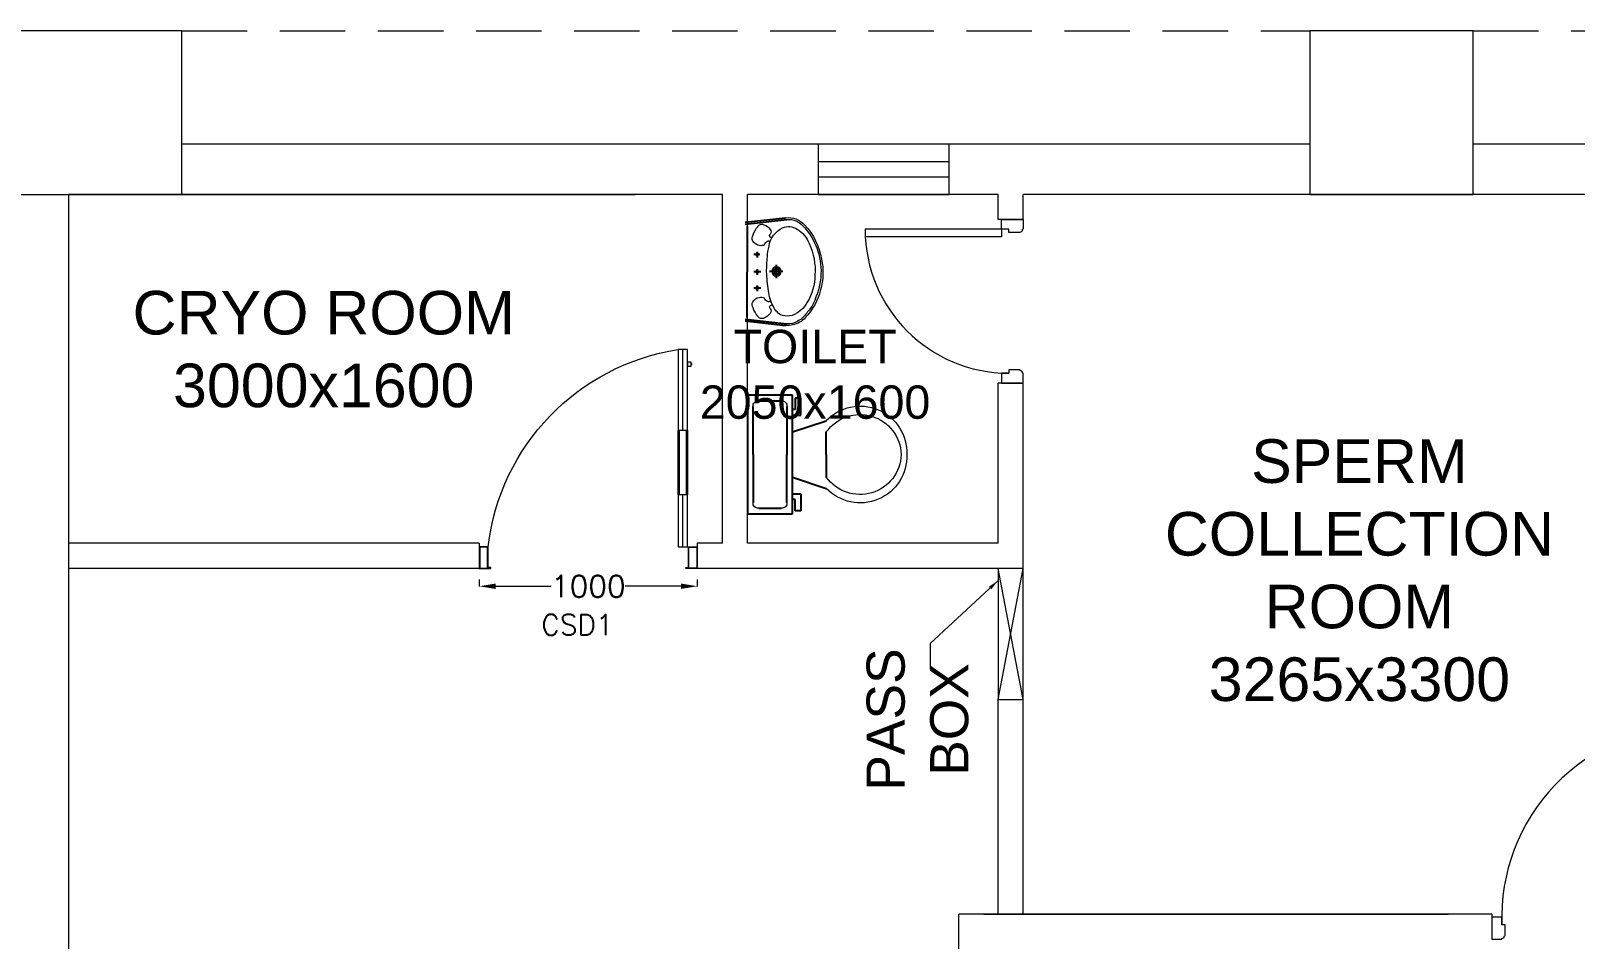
# Model space of a CAD drawing. Extents: x 3505867 to 4040009, y -660366 to -590408.
# Drawn here: x 3660934 to 3668019, y -599938 to -595773 of the extents above; entities that cross this region are included whole.
import ezdxf

# ---------------------------------------------------------------- set-up
doc = ezdxf.new("R2010")
doc.units = 0
doc.header["$LTSCALE"] = 6
doc.header["$MEASUREMENT"] = 0
doc.linetypes.add('HIDDEN', pattern=[0.375, 0.25, -0.125])
doc.layers.get('0').update_dxf_attribs({"linetype": 'CONTINUOUS', "lineweight": 0})
doc.layers.get('Defpoints').update_dxf_attribs({"linetype": 'CONTINUOUS', "lineweight": 0})
for name, color, linetype, lineweight in [('1200 Door', 144, 'CONTINUOUS', 0), ('Chajja', 7, 'CONTINUOUS', 0), ('COL', 5, 'CONTINUOUS', 0), ('DIM', 7, 'CONTINUOUS', 0), ('DOOR', 44, 'CONTINUOUS', 0), ('Single Leaf Door', 4, 'CONTINUOUS', 0), ('WALL', 10, 'CONTINUOUS', 0), ('WIN', 151, 'CONTINUOUS', 0), ('Window', 161, 'CONTINUOUS', 0)]:
    doc.layers.add(name, color=color, linetype=linetype, lineweight=lineweight)
doc.styles.add('ARIAL', font='arial.ttf')
doc.styles.add('ROMANS', font='romans.shx')
doc.dimstyles.new('AEPL1', dxfattribs={"dimtxt": 100, "dimasz": 75, "dimexe": 1.25, "dimexo": 50, "dimtad": 0, "dimdec": 0, "dimtxsty": 'ROMANS', "dimcen": 2.5, "dimclrd": 7, "dimclre": 7, "dimadec": 0, "dimazin": 0, "dimtfac": 1, "dimtdec": 0, "dimtmove": 0, "dimatfit": 3, "dimfxl": 1, "dimlwd": 0, "dimlwe": 0, "dimarcsym": 0})
doc.dimstyles.new('TEXT', dxfattribs={"dimscale": 0, "dimtxt": 500, "dimasz": 100, "dimexe": 75, "dimexo": 100, "dimgap": 50, "dimtad": 0, "dimdec": 0, "dimzin": 0, "dimdsep": 46, "dimtxsty": 'ARIAL', "dimblk": 'OBLIQUE', "dimcen": 0.09, "dimdle": 100, "dimclrd": 256, "dimclre": 256, "dimclrt": 6, "dimadec": 0, "dimazin": 0, "dimtfac": 1, "dimtdec": 0, "dimtofl": 0, "dimtmove": 2, "dimatfit": 3, "dimfxl": 1, "dimfrac": 2, "dimtolj": 1, "dimtzin": 0, "dimarcsym": 0})

# ---------------------------------------------------------------- blocks, each defined once
blk = doc.blocks.new('A$C19B8274B')
at = {"layer": 'DOOR'}
for p, q in [((-45, 925), (-80, 925)), ((-80, 50), (-80, 925)), ((-45, 50), (-45, 925)), ((-45, 50), (-80, 50)), ((-955, -50), (-955, -47.5)), ((-940, -35), (-942.5, -35)), ((-60, -35), (-57.5, -35)), ((-45, -50), (-45, -47.5))]:
    blk.add_line(p, q, dxfattribs=at)
for points in [[(-940, 15), (-955, 15), (-955, 50), (-1000, 50), (-1000, -50), (-955, -50)], [(-940, -35), (-940, 15)], [(-60, 15), (-45, 15), (-45, 50), (0, 50), (0, -50), (-45, -50)], [(-60, -35), (-60, 15)]]:
    blk.add_lwpolyline(points, dxfattribs=at)
at = {"layer": 'DOOR', "color": 145}
blk.add_arc((-80, 50), 875, 90, 182.29244, dxfattribs=at)
at = {"layer": 'DOOR'}
for centre, start, end in [((-955, -35), 270, 0), ((-45, -35), 180, 270)]:
    blk.add_arc(centre, 12.5, start, end, dxfattribs=at)
blk = doc.blocks.new('750')
at = {"layer": 'DOOR'}
for p, q in [((-50, 705), (-47.5, 705)), ((-35, 690), (-35, 692.5)), ((50, 45), (50, 80)), ((50, 80), (675, 80)), ((675, 45), (675, 80)), ((-50, 45), (-47.5, 45)), ((-35, 60), (-35, 57.5)), ((50, 45), (675, 45))]:
    blk.add_line(p, q, dxfattribs=at)
for points in [[(15, 690), (15, 705), (50, 705), (50, 750), (-50, 750), (-50, 705)], [(-35, 690), (15, 690)], [(15, 60), (15, 45), (50, 45), (50, 0), (-50, 0), (-50, 45)], [(-35, 60), (15, 60)]]:
    blk.add_lwpolyline(points, dxfattribs=at)
for centre, start, end in [((-35, 705), 180, 270), ((-35, 45), 90, 180)]:
    blk.add_arc(centre, 12.5, start, end, dxfattribs=at)
at = {"layer": 'DOOR', "color": 145}
blk.add_arc((15, 45), 660, 0, 90, dxfattribs=at)
blk = doc.blocks.new('_Oblique')
at = {"color": 0, "linetype": 'ByBlock', "lineweight": -2}
blk.add_line((-0.5, -0.5), (0.5, 0.5), dxfattribs=at)
blk = doc.blocks.new('*D609')
at = {"layer": 'Defpoints', "color": 0, "linetype": 'ByBlock', "transparency": 16777216}
for p in [(-26825, 15699.2), (-25825, 15699.2), (-25825, 15618.3)]:
    blk.add_point(p, dxfattribs=at)
at = {"layer": 'DIM', "color": 7, "linetype": 'ByBlock', "lineweight": 0, "transparency": 16777216}
for p, q in [((-26825, 15649.2), (-26825, 15617.1)), ((-26750, 15618.3), (-26494.7, 15618.3)), ((-25900, 15618.3), (-26155.3, 15618.3)), ((-25825, 15649.2), (-25825, 15617.1))]:
    blk.add_line(p, q, dxfattribs=at)
at = {"layer": 'DIM', "color": 7, "linetype": 'ByBlock', "transparency": 16777216}
for points in [[(-26750, 15630.8), (-26750, 15605.8), (-26825, 15618.3)], [(-25900, 15630.8), (-25900, 15605.8), (-25825, 15618.3)]]:
    blk.add_solid(points, dxfattribs=at)
at = {"layer": 'DIM', "color": 0, "linetype": 'ByBlock', "transparency": 16777216, "insert": (-26325, 15618.3), "char_height": 100, "attachment_point": 5, "style": 'ROMANS'}
blk.add_mtext('1000', dxfattribs=at)
blk = doc.blocks.new('1000x2100x100 SD')
at = {"layer": 'Single Leaf Door'}
for points in [[(44.2, 338.9), (49.1, 338.9), (49.1, 635.4), (44.2, 635.4)], [(87.8, 635.4), (82.8, 635.4), (82.8, 338.9), (87.8, 338.9)]]:
    blk.add_hatch(color=6, dxfattribs=at).paths.add_polyline_path(points)
at = {"layer": 'Single Leaf Door', "color": 8}
for p, q in [((44.2, 100), (44.2, 1004.2)), ((44.2, 1004.2), (87.8, 1004.2)), ((66, 635.4), (66, 1004.2)), ((87.8, 1004.2), (87.8, 100)), ((29.8, 946.7), (29.8, 928.8)), ((44.2, 948.7), (31.7, 948.7)), ((31.7, 926.8), (44.2, 926.8)), ((44.2, 948.7), (44.2, 926.8)), ((66, 100), (66, 338.9)), ((0, 100), (0, 0)), ((40.2, 100), (0, 100)), ((2, 98), (2, 2)), ((38.2, 98), (2, 98)), ((38.2, 3), (38.2, 98)), ((40.2, 5), (40.2, 100)), ((87.8, 100), (44.2, 100)), ((959.8, 5), (959.8, 100)), ((959.8, 100), (1000, 100)), ((961.8, 3), (961.8, 98)), ((961.8, 98), (998, 98)), ((998, 98), (998, 2)), ((1000, 100), (1000, 0)), ((0, 0), (40.2, 0)), ((2, 2), (40.2, 2)), ((50.1, 3), (38.2, 3)), ((52.1, 5), (40.2, 5)), ((40.2, 2), (50.1, 2)), ((40.2, 0), (52.1, 0)), ((50.1, 2), (50.1, 3)), ((52.1, 0), (52.1, 5)), ((947.9, 5), (959.8, 5)), ((947.9, 0), (947.9, 5)), ((959.8, 0), (947.9, 0)), ((949.9, 3), (961.8, 3)), ((949.9, 2), (949.9, 3)), ((959.8, 2), (949.9, 2)), ((998, 2), (959.8, 2)), ((1000, 0), (959.8, 0))]:
    blk.add_line(p, q, dxfattribs=at)
at = {"layer": 'Single Leaf Door', "color": 6}
for p, q in [((87.8, 635.4), (44.2, 635.4)), ((44.2, 635.4), (44.2, 338.9)), ((49.1, 338.9), (49.1, 635.4)), ((82.8, 338.9), (82.8, 635.4)), ((87.8, 338.9), (87.8, 635.4)), ((44.2, 338.9), (87.8, 338.9))]:
    blk.add_line(p, q, dxfattribs=at)
at = {"layer": 'Single Leaf Door', "color": 6, "ltscale": 100}
blk.add_line((82.8, 635.4), (82.8, 338.9), dxfattribs=at)
at = {"layer": 'Single Leaf Door', "color": 6}
for points in [[(44.2, 635.4), (44.2, 338.9), (49.1, 338.9), (49.1, 635.4), (44.2, 635.4)], [(87.8, 635.4), (87.8, 338.9), (82.8, 338.9), (82.8, 635.4), (87.8, 635.4)]]:
    blk.add_lwpolyline(points, dxfattribs=at)
at = {"layer": 'Single Leaf Door', "ltscale": 5000}
blk.add_lwpolyline([(44.2, 635.4), (44.2, 338.9), (49.1, 338.9), (49.1, 635.4), (44.2, 635.4)], dxfattribs=at)
at = {"layer": 'Single Leaf Door', "color": 8}
for centre, radius, start, end in [((-69.3, -19.8), 1036, 6.64183, 81.27912), ((29.8, 937.7), 3.72, 90, 270), ((31.7, 946.7), 1.98, 90, 180), ((31.7, 928.8), 1.98, 180, 270)]:
    blk.add_arc(centre, radius, start, end, dxfattribs=at)
blk = doc.blocks.new('rhej')
at = {"color": 8, "lineweight": 25}
for p, q in [((271.6, 188.9), (271.6, 266.4)), ((271.6, 266.4), (297.5, 266.4)), ((297.5, 266.4), (297.5, 214.7)), ((297.5, 214.7), (310.4, 214.7)), ((310.4, 279.4), (310.4, -263.7)), ((517.3, 279.4), (310.4, 279.4)), ((336.3, 227.7), (336.3, 7.8)), ((465.6, 253.5), (362.2, 253.5)), ((491.5, 7.8), (491.5, 227.7)), ((517.3, 7.8), (517.3, 279.4)), ((310.4, 111.3), (155.3, 163)), ((310.4, 188.9), (271.6, 188.9)), ((155.3, 7.8), (155.3, 111.3)), ((155.3, 7.8), (155.3, -95.6)), ((336.3, -212), (336.3, 7.8)), ((491.5, 7.8), (491.5, -212)), ((517.3, -263.7), (517.3, 7.8)), ((310.4, -95.6), (155.3, -147.3)), ((271.6, -173.2), (271.6, -250.8)), ((310.4, -173.2), (271.6, -173.2)), ((297.5, -250.8), (297.5, -199.1)), ((297.5, -199.1), (310.4, -199.1)), ((271.6, -250.8), (297.5, -250.8)), ((310.4, -263.7), (517.3, -263.7)), ((465.6, -237.9), (362.2, -237.9))]:
    blk.add_line(p, q, dxfattribs=at)
at = {"color": 8, "extrusion": (0, 0, -1)}
for centre, major_axis, start_param, end_param in [((0, 15.7), (151.4, -151.4), 2.319632, 4.738539), ((358.9, 230.9), (-16.2, -16.2), 0.643501, 2.498091), ((468.8, 230.9), (16.2, -16.2), 3.785094, 5.639684), ((0.9, 2.3), (-133.6, -133.6), 0.814663, 3.31238), ((0, 0), (-151.4, -151.4), 4.686239, 7.105146), ((0.9, 13.4), (-133.6, -133.6), 4.541602, 7.039318), ((358.9, -215.2), (-16.2, -16.2), -0.927295, 0.927295), ((468.8, -215.2), (16.2, -16.2), 5.35589, 7.21048)]:
    blk.add_ellipse(centre, major_axis=major_axis, ratio=1, start_param=start_param, end_param=end_param, dxfattribs=at)
blk = doc.blocks.new('u46')
at = {"color": 8, "lineweight": 25}
for p, q in [((-10.2, 228.4), (174.5, 249.1)), ((-10.2, 220.4), (181.2, 241.9)), ((-0.6, -208.9), (0.6, 208.9)), ((56.5, 80.8), (29.2, 80.8)), ((44.2, 92.9), (44.2, 66.7)), ((61.7, 1.6), (29.2, 1.6)), ((44.2, 13.7), (44.2, -12.6)), ((163.2, 3), (101.8, 3)), ((133.1, -27.2), (133.1, 33.1)), ((44.2, -61.1), (44.2, -87.4)), ((61.7, -73.2), (29.2, -73.2)), ((-10.2, -216.1), (181.2, -237.6)), ((-10.2, -224.1), (174.5, -244.8))]:
    blk.add_line(p, q, dxfattribs=at)
at = {"color": 8, "extrusion": (0, 0, -1)}
for centre, major_axis, start_param, end_param in [((65.8, 198.9), (0, 20.7), -1.101507, 0.481509), ((57.5, 163.3), (-0.3, 56.9), 0.324902, 0.965135), ((187.7, 150.5), (0, 99.5), -0.132539, 0.848731), ((185.8, 147.6), (0.1, 94.4), -0.049658, 0.838116), ((49.5, 13.5), (-0.1, 293.9), 0.809856, 1.41441), ((56, 154.5), (0, 34), 4.33982, 5.202657), ((64.6, 170.4), (0.3, 49.2), 3.359735, 4.09512), ((144.8, 128.2), (1.1, 126.1), -1.238036, -0.892193), ((96.3, 135.9), (0, 7.39), -0.727724, 1.373337), ((208, 103.4), (0, 109.8), -1.431017, -0.436146), ((110.3, 167.2), (-6.08, 6.08), 4.867594, 6.265028), ((110.5, 165), (5.47, 5.47), 2.097053, 3.541809), ((90.3, 184.5), (0, 17.9), 0.880684, 2.260744), ((189.6, 137.7), (0, 70.9), -0.405199, 0.56573), ((153.9, 79), (-0.2, 139.7), 0.557563, 1.193786), ((57.3, 20.1), (0, 275.4), 0.806541, 1.180915), ((44.2, 80.8), (0.02, 6.43), 3.139035, 9.42222), ((62.5, 153), (0, 31.9), 2.620328, 3.422401), ((104.1, 117.8), (-0.2, 26.8), -1.278641, -0.487266), ((387.1, 47.9), (-0.3, 296.4), -1.495794, -1.328336), ((13.1, 6.8), (0, 297.5), 1.141495, 1.637774), ((35, 2.5), (0, 302.7), 1.155365, 1.952189), ((44.2, 1.6), (0.08, 6.43), 3.12883, 9.412015), ((820.2, -1), (0.1, 732.1), -1.56667, -1.474079), ((888.1, 36.7), (0.8, 800.7), 4.558159, 4.668067), ((133.1, 3), (0, 21.6), 3.141254, 9.424439), ((133.1, 3), (-0.1, 15.5), 3.145308, 9.428493), ((133.1, 3), (0, 10.9), 3.142047372431534, 9.42523267961112), ((72.5, -1.7), (-0.1, 274.2), 1.346594, 1.865175), ((44.2, -73.2), (0.02, 6.43), 3.139035, 9.42222), ((62.5, -10.9), (0, 247.5), 1.579809, 2.112792), ((56, -148.1), (0, 34), 4.222121, 5.084958), ((64.6, -163.9), (0.1, 49.2), -0.960797, -0.225412), ((62.5, -146.6), (-0.1, 31.9), -0.276767, 0.525307), ((104.1, -111.4), (0.2, 26.8), 3.628858, 4.420234), ((96.6, -128.2), (-0.03, 8.55), 1.455188, 3.796569), ((263.1, -73.7), (0.1, 166.8), 4.181112, 4.641559), ((163.1, -79.8), (0.2, 126), 2.054055, 2.802751), ((56.1, -13.3), (0.2, 287), 1.808981, 2.322804), ((124.5, -51.6), (-0.2, 200.3), 1.868215, 2.281789), ((144.8, -121.8), (-0.3, 126.1), 4.027191, 4.373034), ((65.8, -192.5), (0, 20.7), 2.661884, 4.2449), ((57.5, -156.9), (0.3, 56.9), 2.176458, 2.816691), ((110.3, -160.8), (-6.08, 6.08), 4.730546, 6.12798), ((111.3, -159.3), (6.17, 6.17), 4.354779, 6.027124), ((90.3, -178.1), (0, 17.9), 0.880848, 2.260908), ((192.6, -126.1), (0, 80.1), 3.554495, 4.299548), ((181.2, -107), (0, 94.7), 2.890537, 3.362984), ((187.2, -138.1), (-0.1, 106), 2.310552, 2.942572), ((171.7, -117.2), (-0.1, 123.1), 2.127435, 2.640092), ((184.7, -162.2), (-0.1, 83.2), 2.850118, 3.264751), ((188.2, -159.7), (0, 78.1), 2.562376, 3.231693)]:
    blk.add_ellipse(centre, major_axis=major_axis, ratio=1, start_param=start_param, end_param=end_param, dxfattribs=at)
blk = doc.blocks.new('CIVIL IVF')
at = {"layer": 'Chajja', "color": 8, "linetype": 'HIDDEN', "ltscale": 200}
for p, q in [((-28190, 18165.2), (-23015, 18165.2)), ((-22265, 18165.2), (-16305, 18165.2))]:
    blk.add_line(p, q, dxfattribs=at)
at = {"layer": 'COL', "color": 8}
for points in [[(-28940, 17415.2), (-28190, 17415.2), (-28190, 18165.2), (-28940, 18165.2)], [(-23015, 17415.2), (-22265, 17415.2), (-22265, 18165.2), (-23015, 18165.2)]]:
    blk.add_lwpolyline(points, close=True, dxfattribs=at)
at = {"layer": 'WALL', "color": 8, "linetype": 'ByBlock'}
for p, q in [((-23015, 17645.2), (-28190, 17645.2)), ((-16305, 17645.2), (-22265, 17645.2)), ((-28710, 17415.2), (-28710, 11450.2)), ((-28710, 17415.2), (-28710, 11450.2)), ((-25710, 17415.2), (-28190, 17415.2)), ((-25710, 15815.2), (-25710, 17415.2)), ((-25595, 15815.2), (-25595, 17415.2)), ((-24445, 17415.2), (-25595, 17415.2)), ((-24445, 17300.2), (-24445, 17415.2)), ((-24330, 17300.2), (-24330, 17415.2)), ((-21065, 17415.2), (-24330, 17415.2)), ((-24330, 17300.2), (-24445, 17300.2)), ((-24445, 15815.2), (-24445, 16550.2)), ((-24330, 16550.2), (-24445, 16550.2)), ((-24330, 15699.2), (-24330, 16550.2)), ((-26825, 15815.2), (-28710, 15815.2)), ((-25710, 15815.2), (-25825, 15815.2)), ((-24445, 15815.2), (-25595, 15815.2)), ((-26825, 15699.2), (-28710, 15699.2)), ((-24445, 15699.2), (-25825, 15699.2)), ((-24445, 14115.2, -101230.8), (-24445, 15099.2, -101230.8)), ((-24330, 14115.2), (-24330, 15099.2)), ((-22179.1, 14115.2), (-24625, 14115.2)), ((-24625, 11450.2), (-24625, 14115.2)), ((-22179.1, 14115.2), (-22179.1, 14000.2))]:
    blk.add_line(p, q, dxfattribs=at)
at = {"layer": 'WALL', "color": 8, "lineweight": 0}
for p, q in [((-26530, 17415.2), (-28710, 17415.2)), ((-26825, 15815.2), (-26825, 15699.2)), ((-25825, 15815.2), (-25825, 15699.2)), ((-24510, 14115.2), (-22380, 14115.2))]:
    blk.add_line(p, q, dxfattribs=at)
at = {"layer": 'WALL', "color": 8, "linetype": 'ByBlock'}
blk.add_lwpolyline([(-28940, 10700.2), (-28940, 17415.2), (-26110, 17415.2)], dxfattribs=at)
at = {"layer": 'WIN', "color": 8, "linetype": 'Continuous'}
for p, q in [((-24330, 15099.2), (-24445, 15699.2)), ((-24445, 15099.2, -101230.8), (-24330, 15699.2))]:
    blk.add_line(p, q, dxfattribs=at)
blk.add_lwpolyline([(-24445, 15099.2), (-24330, 15099.2), (-24330, 15699.2), (-24445, 15699.2)], close=True, dxfattribs=at)
at = {"layer": 'Window', "color": 8, "linetype": 'Continuous'}
for points in [[(-24670, 17415.2), (-24670, 17645.2), (-25270, 17645.2), (-25270, 17415.2)], [(-24670, 17495.2), (-24670, 17565.2), (-25270, 17565.2), (-25270, 17495.2)]]:
    blk.add_lwpolyline(points, close=True, dxfattribs=at)
at = {"layer": 'DOOR', "color": 8, "rotation": 180}
blk.add_blockref('750', (-24380, 17300.2), dxfattribs=at)
at = {"layer": 'DOOR', "color": 8, "linetype": 'Continuous'}
blk.add_blockref('A$C19B8274B', (-21179.1, 14050.2), dxfattribs=at)
at = {"layer": 'Single Leaf Door', "color": 8, "xscale": -1}
blk.add_blockref('1000x2100x100 SD', (-25825, 15699.2), dxfattribs=at)
at = {"layer": 'WALL', "color": 8, "linetype": 'ByBlock'}
blk.add_blockref('u46', (-25595, 17059), dxfattribs=at)
at = {"layer": 'WALL', "color": 8, "linetype": 'ByBlock', "rotation": 180}
blk.add_blockref('rhej', (-25077.7, 16230.3), dxfattribs=at)
at = {"layer": '1200 Door', "color": 8, "linetype": 'ByBlock', "style": 'ROMANS'}
blk.add_text('CSD1', height=94.18, dxfattribs=at).set_placement((-26540.5, 15394.3, -35804.4))
at = {"layer": 'DIM', "color": 8, "attachment_point": 5, "style": 'ARIAL'}
for s, insert, char_height, width in [('CRYO ROOM 3000x1600', (-27539, 16704.8), 200, 1982.81), ('TOILET\\P2050x1600', (-25284.7, 16589.2), 153, 1626.956), ('SPERM COLLECTION ROOM 3265x3300', (-22787.2, 15690.7), 200, 1980.803)]:
    blk.add_mtext(s, dxfattribs=dict(at, insert=insert, char_height=char_height, width=width))
at = {"layer": 'DIM', "color": 8, "linetype": 'Continuous', "insert": (-24813.7, 15007.2, -101230.8), "char_height": 175, "width": 1149.25, "attachment_point": 5, "rotation": 90, "style": 'ARIAL'}
blk.add_mtext('PASS BOX', dxfattribs=at)
at = {"layer": 'DIM', "color": 8, "linetype": 'ByBlock'}
dim = blk.add_linear_dim(base=(-25825, 15618.3), p1=(-26825, 15699.2), p2=(-25825, 15699.2), dimstyle='AEPL1', dxfattribs=at)
dim.commit()
dim.dimension.update_dxf_attribs({"geometry": '*D609', "text_midpoint": (-26325, 15618.3)})
at = {"layer": 'WIN', "color": 8, "linetype": 'Continuous'}
blk.add_leader([(-24445, 15644.2, -101230.8), (-24756.5, 15355.6, -101230.8), (-24756.5, 15237.9, -101230.8)], dimstyle='TEXT', override={"dimscale": 1, "dimtxt": 200, "dimasz": 50, "dimfxl": 0.18}, dxfattribs=at)

msp = doc.modelspace()

# ---------------------------------------------------------------- block references
at = {"linetype": 'ByBlock'}
msp.add_blockref('CIVIL IVF', (3689816.5, -613938.4), dxfattribs=at)

doc.saveas('drawing.dxf')
